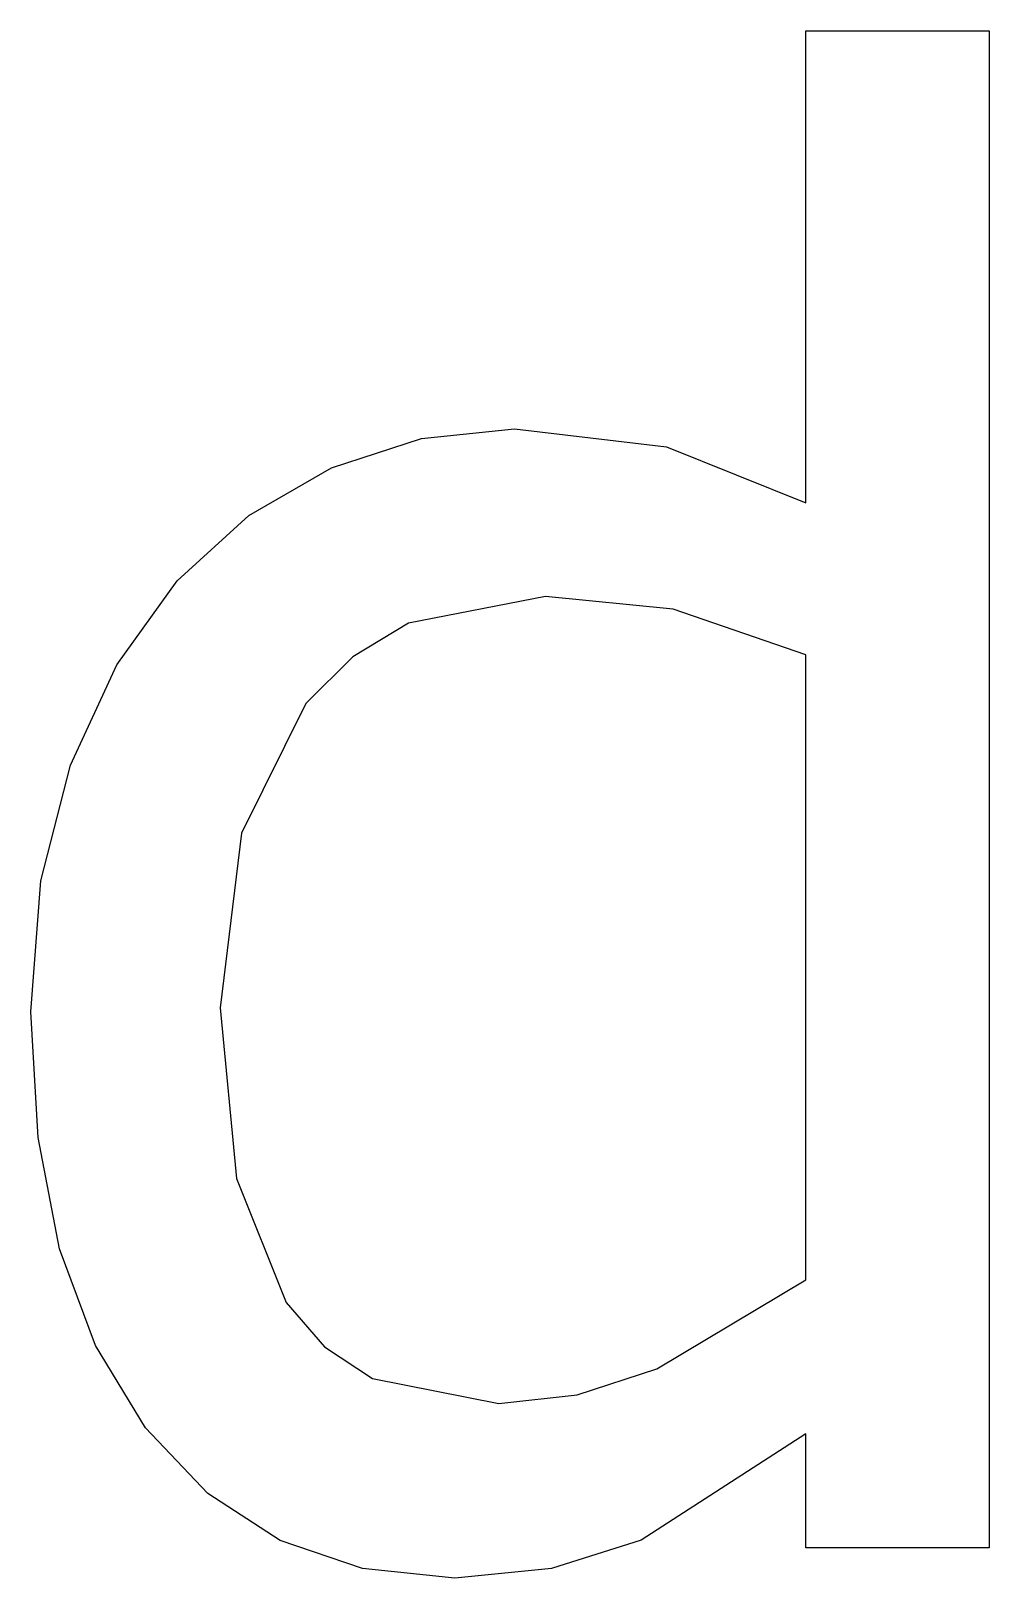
# Model space of a CAD drawing. Header units: metres. Extents: x -61 to 61, y 0 to 196.
import ezdxf

# ---------------------------------------------------------------- set-up
doc = ezdxf.new("R2010")
doc.units = ezdxf.units.M

msp = doc.modelspace()

# ---------------------------------------------------------------- linework, layer by layer
at = {"layer": 'COMPONENT0'}
for p, q in [((37.44, 136.07), (37.44, 195.77)), ((37.44, 195.77), (60.63, 195.77)), ((60.63, 195.77), (60.63, 3.82)), ((-11.21, 144.21), (0.56, 145.44)), ((0.56, 145.44), (19.8, 143.16)), ((-22.58, 140.51), (-11.21, 144.21)), ((19.8, 143.16), (37.44, 136.07)), ((-33.05, 134.46), (-22.58, 140.51)), ((-42.13, 126.2), (-33.05, 134.46)), ((-49.76, 115.56), (-42.13, 126.2)), ((4.5, 124.22), (-12.83, 120.83)), ((20.66, 122.62), (4.5, 124.22)), ((37.44, 116.82), (20.66, 122.62)), ((-12.83, 120.83), (-19.88, 116.59)), ((-55.64, 102.88), (-49.76, 115.56)), ((-19.88, 116.59), (-25.84, 110.65)), ((37.44, 37.75), (37.44, 116.82)), ((-25.84, 110.65), (-33.99, 94.25)), ((-59.38, 88.23), (-55.64, 102.88)), ((-33.99, 94.25), (-36.7, 72.17)), ((-60.63, 71.67), (-59.38, 88.23)), ((-59.73, 55.75), (-60.63, 71.67)), ((-36.7, 72.17), (-34.6, 50.56)), ((-57.01, 41.67), (-59.73, 55.75)), ((-34.6, 50.56), (-28.31, 34.85)), ((-52.48, 29.41), (-57.01, 41.67)), ((18.57, 26.46), (37.44, 37.75)), ((-28.31, 34.85), (-23.48, 29.26)), ((-46.14, 19), (-52.48, 29.41)), ((-23.48, 29.26), (-17.39, 25.27)), ((8.51, 23.18), (18.57, 26.46)), ((-17.39, 25.27), (-1.42, 22.08)), ((-1.42, 22.08), (8.51, 23.18)), ((-38.25, 10.69), (-46.14, 19)), ((37.44, 18.26), (16.59, 4.81)), ((37.44, 3.82), (37.44, 18.26)), ((-29.1, 4.75), (-38.25, 10.69)), ((-18.67, 1.19), (-29.1, 4.75)), ((16.59, 4.81), (5.27, 1.2)), ((60.63, 3.82), (37.44, 3.82)), ((-6.97, 0), (-18.67, 1.19)), ((5.27, 1.2), (-6.97, 0))]:
    msp.add_line(p, q, dxfattribs=at)

doc.saveas('drawing.dxf')
